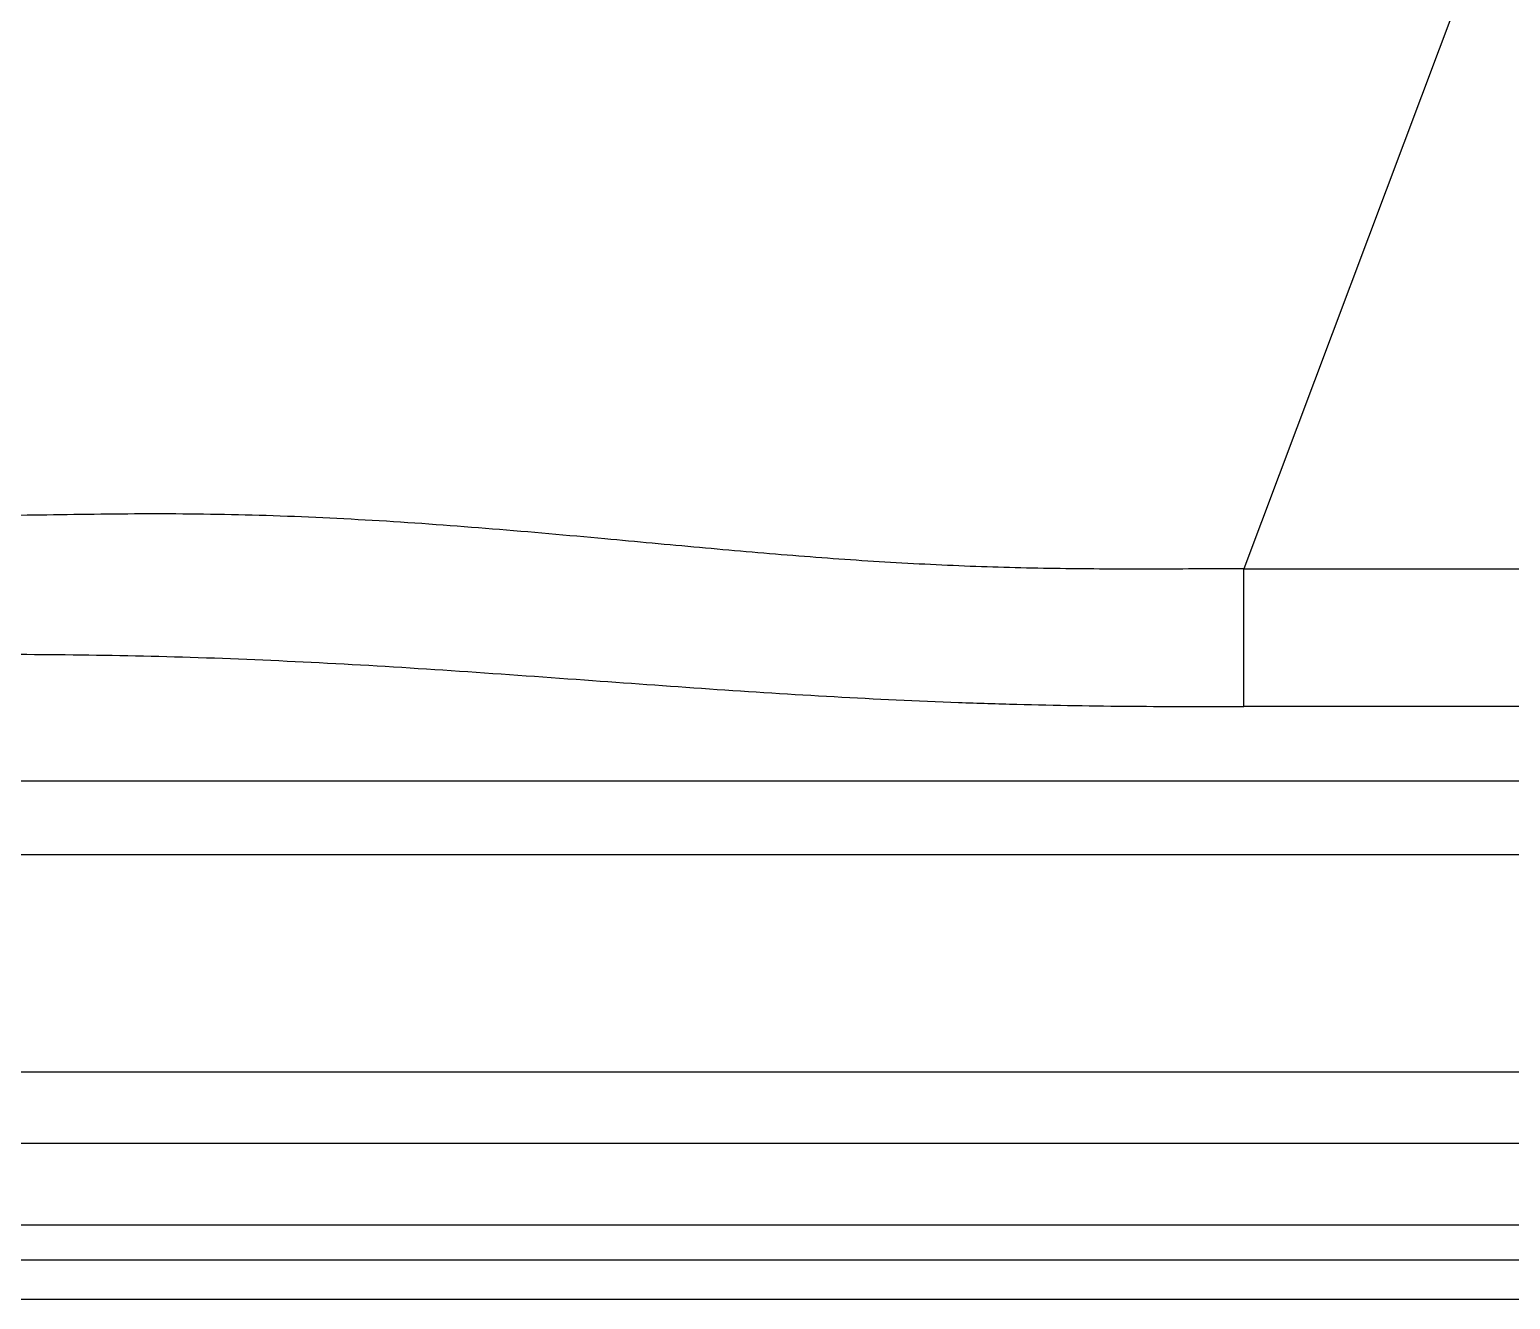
# Model space of a CAD drawing. Extents: x 939 to 1039, y 781 to 934.
# Drawn here: x 998.18 to 1006.86, y 799.17 to 806.62 of the extents above; entities that cross this region are included whole.
import ezdxf

# ---------------------------------------------------------------- set-up
doc = ezdxf.new("R2010")
doc.units = 0
doc.header["$MEASUREMENT"] = 0
doc.layers.add('1', color=4, linetype='Continuous')

# ---------------------------------------------------------------- blocks, each defined once
blk = doc.blocks.new('Envoy')
at = {"layer": '1', "color": 3, "linetype": 'Continuous', "lineweight": 25}
for p, q in [((67.8936, 7.6018), (66.6446, 4.2816)), ((66.6446, 4.2816), (93.4292, 4.2816)), ((93.4292, 3.4741), (66.6446, 3.4741)), ((94.6292, 3.0368), (53.4167, 3.0368)), ((53.4167, 2.6069), (94.6292, 2.6069)), ((95.3636, 1.332), (52.815, 1.332)), ((95.8825, 0.9141), (52.815, 0.9141)), ((96.4994, 0.4351), (52.8957, 0.4357)), ((52.8552, 0.2324), (96.4994, 0.2319))]:
    blk.add_line(p, q, dxfattribs=at)
at = {"layer": '1', "color": 4, "linetype": 'Continuous', "lineweight": 25}
blk.add_line((97.2456, 0), (3, 0), dxfattribs=at)
at = {"layer": '1', "color": 3, "linetype": 'Continuous', "lineweight": 25}
for points, knots in [([(66.6446, 4.2816), (66.4718, 4.2808), (66.1243, 4.2793), (65.6006, 4.2798), (65.0721, 4.2924), (64.5387, 4.3186), (63.9991, 4.3574), (63.4521, 4.4053), (62.8658, 4.4602), (62.2406, 4.5163), (61.5792, 4.5649), (60.919, 4.596), (60.2688, 4.6065), (59.6352, 4.5963), (59.2193, 4.5912), (59.0146, 4.5886)], [0, 0, 0, 0, 0.067637, 0.13601, 0.204931, 0.27467, 0.345515, 0.417632, 0.490967, 0.577731, 0.66508, 0.75199, 0.837237, 0.919854, 1, 1, 1, 1]), ([(66.6446, 3.474), (66.6446, 3.4962), (66.6446, 3.5405), (66.6446, 3.6224), (66.6446, 3.7141), (66.6446, 3.8153), (66.6446, 3.9243), (66.6446, 4.0396), (66.6446, 4.1591), (66.6446, 4.2408), (66.6446, 4.2816)], [0, 0, 0, 0, 0.125, 0.25, 0.375002, 0.500001, 0.624998, 0.749998, 0.874998, 1, 1, 1, 1]), ([(59.0146, 3.7811), (59.2553, 3.781), (59.7404, 3.7808), (60.4781, 3.7659), (61.2326, 3.7337), (62.0028, 3.6866), (62.7642, 3.6316), (63.5116, 3.5771), (64.242, 3.5301), (64.8435, 3.5016), (65.3143, 3.4869), (65.6538, 3.4796), (65.9897, 3.4756), (66.3196, 3.4741), (66.5374, 3.4741), (66.6446, 3.474)], [0, 0, 0, 0, 0.094245, 0.189913, 0.288955, 0.390583, 0.493563, 0.589998, 0.686186, 0.78174, 0.826449, 0.870828, 0.914752, 0.958012, 1, 1, 1, 1])]:
    blk.add_open_spline(points, degree=3, knots=knots, dxfattribs=at)

msp = doc.modelspace()

# ---------------------------------------------------------------- block references
at = {"layer": '1'}
msp.add_blockref('Envoy', (938.6538, 799.1744), dxfattribs=at)

doc.saveas('drawing.dxf')
